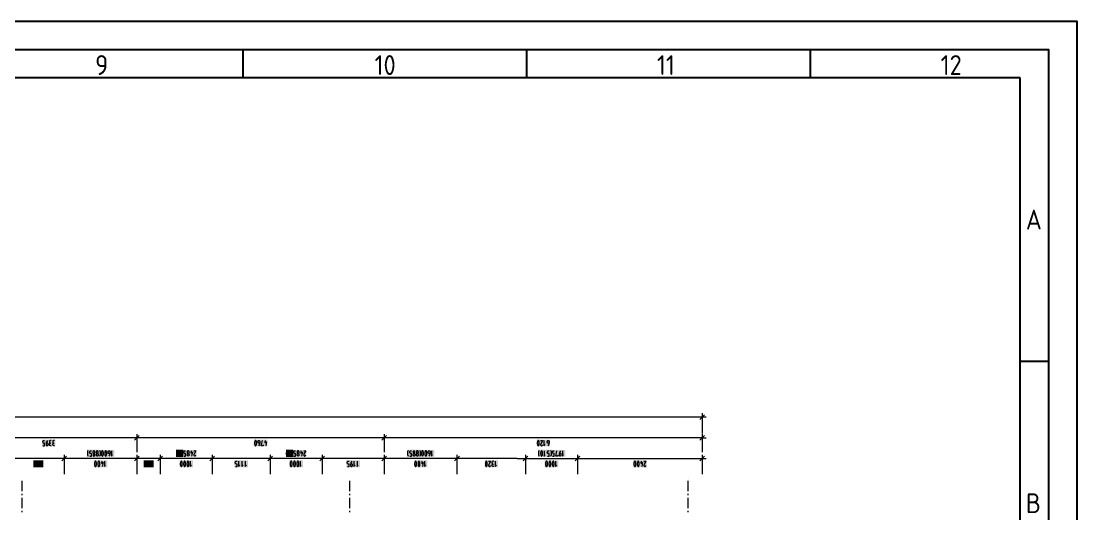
# Model space of a CAD drawing. Header units: millimetres. Extents: x 0 to 594, y 0 to 420.
# Drawn here: x 407.9 to 594, y 333.1 to 420 of the extents above; entities that cross this region are included whole.
import ezdxf

# ---------------------------------------------------------------- set-up
doc = ezdxf.new("R2010")
doc.units = ezdxf.units.MM
doc.header["$LTSCALE"] = 8
for name, color, linetype in [('035', 5, 'Continuous'), ('07', 7, 'Continuous'), ('PDF_Koty delkove', 7, 'Continuous'), ('PDF_Osy hlavni', 7, 'Continuous')]:
    doc.layers.add(name, color=color, linetype=linetype)
doc.styles.add('ISO Proportional', font='isocp.shx')

# ---------------------------------------------------------------- blocks, each defined once
blk = doc.blocks.new('IEC_border_a2')
at = {"layer": '035'}
for p, q in [((447, 415), (447, 410)), ((497, 415), (497, 410)), ((547, 415), (547, 410)), ((584, 410), (10, 410)), ((584, 10), (584, 410)), ((588.98, 360), (584, 360))]:
    blk.add_line(p, q, dxfattribs=at)
blk.add_lwpolyline([(0, 420), (594, 420), (594, 0), (0, 0)], close=True, dxfattribs=at)
at = {"layer": '07'}
blk.add_lwpolyline([(5, 415), (589, 415), (589, 5), (5, 5)], close=True, dxfattribs=at)
at = {"layer": '035', "style": 'ISO Proportional'}
for s, p in [('9', (420.96, 410.5)), ('10', (470.22, 410.5)), ('11', (519.99, 410.5)), ('12', (569.99, 410.5)), ('A', (585, 383.25)), ('B', (585, 333.25))]:
    blk.add_text(s, height=3.5, dxfattribs=at).set_placement(p)

msp = doc.modelspace()

# ---------------------------------------------------------------- linework, layer by layer
at = {"layer": 'PDF_Koty delkove', "lineweight": 18}
for points in [[(527.97, 350.18), (267.72, 350.18), (267.14, 350.18), (262.8, 350.18)], [(528.39, 350.59), (527.56, 349.77)], [(527.97, 350.87), (527.97, 350.18), (527.97, 349.49)], [(528.66, 350.18), (527.97, 350.18), (527.97, 347.27)], [(527.97, 346.51), (471.92, 346.51), (462.11, 346.51), (428.33, 346.51), (397.23, 346.51), (368.84, 346.51), (332.02, 346.51), (303.63, 346.51), (287.51, 346.51), (267.72, 346.51), (262.8, 346.51)], [(428.74, 346.92), (427.91, 346.1)], [(428.33, 347.2), (428.33, 346.51), (428.33, 345.82)], [(428.33, 346.51), (428.33, 346.19), (428.33, 344.01)], [(472.33, 346.92), (471.51, 346.1)], [(471.92, 347.2), (471.92, 346.51), (471.92, 345.82)], [(471.92, 346.51), (471.92, 346.49), (471.92, 346.19), (471.92, 344.01)], [(528.39, 346.92), (527.56, 346.1)], [(527.97, 347.2), (527.97, 346.51), (527.97, 345.82)], [(527.97, 346.51), (527.97, 344.01)], [(527.97, 346.51), (528.66, 346.51)], [(412.56, 346.05), (412.44, 345.9), (412.36, 345.75), (412.31, 345.53), (412.31, 345.32), (412.33, 345.26), (412.35, 345.21), (412.37, 345.18), (412.41, 345.15), (412.46, 345.14), (412.51, 345.14), (412.56, 345.15), (412.59, 345.18), (412.62, 345.21), (412.64, 345.26), (412.66, 345.32), (412.66, 345.44), (412.64, 345.5), (412.62, 345.56), (412.56, 345.61), (412.51, 345.62), (412.34, 345.62)], [(413.22, 346.05), (413.05, 346.05), (412.99, 346.02), (412.94, 345.97), (412.91, 345.9), (412.9, 345.84), (412.9, 345.78), (412.91, 345.7), (412.94, 345.64), (412.99, 345.59), (413.07, 345.56)], [(413.22, 345.14), (413.07, 345.14), (413.02, 345.15), (412.97, 345.18), (412.95, 345.23), (412.93, 345.32), (412.93, 345.38), (412.95, 345.47), (413, 345.53), (413.07, 345.56), (413.17, 345.56)], [(413.81, 346.05), (413.63, 346.05), (413.57, 346.02), (413.52, 345.97), (413.5, 345.9), (413.49, 345.84), (413.49, 345.78)], [(413.49, 345.78), (413.5, 345.7), (413.52, 345.64), (413.57, 345.59), (413.66, 345.56)], [(413.81, 345.14), (413.66, 345.14), (413.61, 345.15), (413.56, 345.18), (413.54, 345.23), (413.51, 345.32), (413.51, 345.38), (413.54, 345.47), (413.59, 345.53), (413.66, 345.56), (413.76, 345.56)], [(419.66, 343.5), (419.65, 343.62), (419.65, 343.93), (419.66, 344.08), (419.67, 344.17), (419.7, 344.23), (419.75, 344.29)], [(421.75, 344.29), (421.8, 344.23), (421.82, 344.17), (421.84, 344.08), (421.85, 343.93)], [(435.45, 343.32), (435.42, 343.35), (435.39, 343.41), (435.36, 343.5), (435.35, 343.62), (435.35, 343.93), (435.36, 344.08), (435.37, 344.17), (435.4, 344.23), (435.45, 344.29)], [(436.28, 344.29), (436.33, 344.23), (436.35, 344.17), (436.36, 344.08), (436.38, 343.93), (436.38, 343.62), (436.36, 343.5), (436.34, 343.41), (436.3, 343.35), (436.28, 343.32)], [(449.98, 345.56), (449.81, 345.56), (449.76, 345.58), (449.72, 345.61), (449.7, 345.64), (449.67, 345.68), (449.66, 345.75), (449.66, 345.87), (449.67, 345.93), (449.7, 345.97), (449.72, 346), (449.76, 346.04), (449.81, 346.05)], [(449.81, 346.05), (449.85, 346.05), (449.9, 346.04), (449.94, 346), (449.96, 345.97), (449.99, 345.93), (450, 345.87), (450, 345.65), (449.95, 345.44), (449.88, 345.29), (449.76, 345.14)], [(450.59, 345.32), (450.59, 345.14), (450.25, 345.14), (450.44, 346.05)], [(450.83, 345.81), (451.18, 345.81), (451.03, 345.14)], [(450.93, 346.05), (450.93, 345.59)], [(454.82, 343.32), (454.79, 343.35), (454.76, 343.41), (454.73, 343.5), (454.72, 343.62), (454.72, 343.93), (454.73, 344.08), (454.74, 344.17), (454.77, 344.23), (454.82, 344.29)], [(455.65, 344.29), (455.7, 344.23), (455.72, 344.17), (455.73, 344.08), (455.75, 343.93), (455.75, 343.62), (455.73, 343.5), (455.71, 343.41), (455.67, 343.35), (455.65, 343.32)], [(476.12, 344.23), (476.17, 344.29)], [(478.17, 344.29), (478.22, 344.23), (478.24, 344.17), (478.26, 344.08), (478.27, 343.93), (478.27, 343.62), (478.26, 343.5), (478.23, 343.41), (478.19, 343.35), (478.17, 343.32)], [(499.19, 343.41), (499.16, 343.5), (499.15, 343.62), (499.15, 343.93), (499.16, 344.08), (499.17, 344.17), (499.2, 344.23), (499.25, 344.29)], [(499.48, 346.05), (499.83, 346.05), (499.51, 345.44), (499.48, 345.38), (499.48, 345.29), (499.51, 345.23)], [(499.51, 345.23), (499.54, 345.18), (499.58, 345.15), (499.63, 345.14), (499.68, 345.14), (499.73, 345.15), (499.76, 345.18), (499.8, 345.23), (499.83, 345.32)], [(500.07, 346.05), (500.07, 345.14), (500.27, 345.38)], [(500.97, 345.56), (500.8, 345.56), (500.75, 345.58), (500.72, 345.61), (500.69, 345.64), (500.67, 345.68), (500.66, 345.75), (500.66, 345.87), (500.67, 345.93), (500.69, 345.97), (500.72, 346), (500.75, 346.04), (500.8, 346.05), (500.85, 346.05), (500.9, 346.04), (500.94, 346), (500.96, 345.97), (500.99, 345.93), (501, 345.87), (501, 345.65), (500.95, 345.44), (500.88, 345.29), (500.75, 345.14)], [(501.25, 344.29), (501.3, 344.23)], [(495.37, 342.86), (491.78, 342.86), (491.41, 342.86), (486.91, 342.86), (486.38, 342.86), (484.74, 342.86), (484.65, 342.86), (484.04, 342.86), (479.32, 342.86), (478.54, 342.86), (476.8, 342.86), (475.94, 342.86), (472.2, 342.86), (471.92, 342.86), (471.18, 342.86), (466.07, 342.86), (464.85, 342.86), (460.98, 342.86), (451.82, 342.86), (441.61, 342.86), (432.45, 342.86), (428.33, 342.86), (415.5, 342.86), (406.39, 342.86)], [(411.02, 342.4), (410.9, 342.25), (410.82, 342.1), (410.78, 341.88), (410.78, 341.67), (410.79, 341.61), (410.81, 341.56), (410.84, 341.53), (410.87, 341.5), (410.92, 341.49), (410.97, 341.49), (411.02, 341.5), (411.06, 341.53), (411.08, 341.56), (411.11, 341.61), (411.12, 341.67), (411.12, 341.79), (411.11, 341.85), (411.08, 341.91), (411.02, 341.96), (410.97, 341.97), (410.8, 341.97)], [(411.61, 342.4), (411.48, 342.25), (411.41, 342.1), (411.36, 341.88), (411.36, 341.67), (411.38, 341.61), (411.4, 341.56), (411.42, 341.53), (411.46, 341.5), (411.51, 341.49), (411.56, 341.49), (411.61, 341.5), (411.64, 341.53), (411.67, 341.56), (411.69, 341.61), (411.71, 341.67), (411.71, 341.79), (411.69, 341.85), (411.67, 341.91), (411.61, 341.96), (411.56, 341.97), (411.39, 341.97)], [(415.92, 343.27), (415.09, 342.45)], [(415.5, 343.55), (415.5, 342.86), (415.5, 342.17)], [(415.5, 342.86), (415.5, 342.54), (415.5, 340.11)], [(419.75, 343.32), (419.72, 343.35), (419.69, 343.41), (419.66, 343.5)], [(420.02, 343.32), (420.31, 343.32), (420.31, 343.74), (420.19, 343.74), (420.1, 343.77), (420.05, 343.82), (420.01, 343.9), (419.99, 343.96), (419.99, 344.02), (420.01, 344.08), (420.03, 344.14), (420.07, 344.19), (420.11, 344.22), (420.19, 344.23), (420.31, 344.23)], [(420.7, 343.74), (420.68, 343.73), (420.64, 343.68), (420.62, 343.62), (420.6, 343.56), (420.6, 343.5), (420.62, 343.44), (420.64, 343.38), (420.69, 343.33), (420.73, 343.32), (420.77, 343.32), (420.81, 343.33), (420.86, 343.38), (420.88, 343.44), (420.9, 343.5), (420.9, 343.56), (420.88, 343.62), (420.86, 343.68), (420.82, 343.73), (420.8, 343.74), (420.82, 343.76), (420.87, 343.81), (420.91, 343.88), (420.92, 343.96), (420.92, 344.02), (420.91, 344.09), (420.87, 344.17), (420.82, 344.22), (420.77, 344.23), (420.73, 344.23), (420.68, 344.22), (420.63, 344.17), (420.59, 344.09), (420.58, 344.02)], [(420.58, 344.02), (420.58, 343.96), (420.59, 343.88), (420.63, 343.81), (420.68, 343.76), (420.7, 343.74), (420.8, 343.74)], [(421.38, 343.74), (421.41, 343.73), (421.45, 343.68), (421.47, 343.62), (421.48, 343.56), (421.48, 343.5), (421.47, 343.44), (421.45, 343.38), (421.4, 343.33), (421.36, 343.32), (421.31, 343.32), (421.28, 343.33), (421.23, 343.38), (421.2, 343.44), (421.19, 343.5), (421.19, 343.56), (421.2, 343.62), (421.23, 343.68), (421.26, 343.73), (421.29, 343.74)], [(421.85, 343.93), (421.85, 343.62), (421.84, 343.5), (421.81, 343.41), (421.78, 343.35), (421.75, 343.32)], [(422.13, 342.4), (422.13, 341.94)], [(422.62, 342.4), (422.62, 341.49), (422.82, 341.73)], [(422.68, 343.59), (422.7, 343.48), (422.74, 343.39), (422.79, 343.33), (422.81, 343.32), (422.86, 343.32), (422.88, 343.33), (422.93, 343.39), (422.97, 343.48), (422.99, 343.59), (423.01, 343.68), (423.01, 343.87), (422.99, 343.96), (422.97, 344.06), (422.93, 344.16), (422.88, 344.22), (422.86, 344.23), (422.81, 344.23), (422.79, 344.22), (422.74, 344.16), (422.7, 344.06), (422.68, 343.96), (422.66, 343.87)], [(422.66, 343.87), (422.66, 343.68), (422.68, 343.59)], [(423.57, 343.74), (423.4, 343.74), (423.35, 343.76), (423.31, 343.79), (423.29, 343.82), (423.26, 343.87), (423.25, 343.93), (423.25, 344.05), (423.26, 344.11), (423.29, 344.16), (423.31, 344.19), (423.35, 344.22), (423.4, 344.23), (423.45, 344.23), (423.49, 344.22), (423.53, 344.19), (423.56, 344.16), (423.58, 344.11), (423.59, 344.05), (423.59, 343.84), (423.54, 343.62), (423.47, 343.47), (423.35, 343.32)], [(423.84, 344.23), (423.84, 343.32), (424.03, 343.56)], [(428.74, 343.27), (427.91, 342.45)], [(428.33, 343.55), (428.33, 342.86), (428.33, 342.17)], [(428.33, 342.86), (428.33, 342.54), (428.33, 340.11)], [(429.66, 341.65), (429.7, 341.56), (429.75, 341.5), (429.77, 341.49), (429.82, 341.49), (429.85, 341.5), (429.9, 341.56), (429.93, 341.65), (429.96, 341.76), (429.97, 341.85), (429.97, 342.03), (429.96, 342.13), (429.93, 342.23), (429.9, 342.32), (429.85, 342.39), (429.82, 342.4), (429.77, 342.4), (429.75, 342.39), (429.7, 342.32), (429.66, 342.23), (429.64, 342.13), (429.63, 342.03)], [(430.24, 341.49), (430.53, 341.49), (430.53, 341.91), (430.41, 341.91), (430.33, 341.94), (430.28, 341.99), (430.23, 342.06), (430.22, 342.13), (430.22, 342.19), (430.23, 342.25), (430.25, 342.31), (430.29, 342.35), (430.34, 342.39), (430.41, 342.4), (430.53, 342.4)], [(430.9, 342.4), (430.9, 341.94)], [(432.86, 343.27), (432.04, 342.45)], [(432.45, 343.55), (432.45, 342.86), (432.45, 342.17)], [(432.45, 342.86), (432.45, 342.54), (432.45, 340.11)], [(435.73, 343.48), (435.76, 343.39), (435.81, 343.33), (435.84, 343.32), (435.89, 343.32), (435.91, 343.33), (435.96, 343.39), (436, 343.48), (436.02, 343.59), (436.03, 343.68), (436.03, 343.87), (436.02, 343.96), (436, 344.06), (435.96, 344.16), (435.91, 344.22), (435.89, 344.23), (435.84, 344.23), (435.81, 344.22), (435.76, 344.16), (435.73, 344.06), (435.7, 343.96), (435.69, 343.87)], [(435.69, 343.87), (435.69, 343.68), (435.7, 343.59), (435.73, 343.48)], [(436.1, 341.5), (436.12, 341.49), (436.17, 341.49), (436.19, 341.5), (436.24, 341.56), (436.28, 341.65), (436.3, 341.76), (436.32, 341.85), (436.32, 342.03), (436.3, 342.13), (436.28, 342.23), (436.24, 342.32), (436.19, 342.39), (436.17, 342.4), (436.12, 342.4), (436.1, 342.39), (436.05, 342.32), (436.01, 342.23), (435.99, 342.13), (435.97, 342.03)], [(436.63, 343.32), (436.92, 343.32), (436.92, 343.74), (436.8, 343.74), (436.71, 343.77), (436.66, 343.82), (436.62, 343.9), (436.6, 343.96), (436.6, 344.02), (436.62, 344.08), (436.64, 344.14), (436.68, 344.19), (436.73, 344.22), (436.8, 344.23), (436.92, 344.23)], [(437.19, 341.65), (437.22, 341.56), (437.27, 341.5), (437.3, 341.49), (437.34, 341.49), (437.37, 341.5), (437.42, 341.56), (437.45, 341.65), (437.48, 341.76), (437.49, 341.85), (437.49, 342.03), (437.48, 342.13), (437.45, 342.23), (437.42, 342.32), (437.37, 342.39), (437.34, 342.4), (437.3, 342.4), (437.27, 342.39), (437.22, 342.32), (437.19, 342.23), (437.16, 342.13), (437.15, 342.03)], [(437.19, 344.02), (437.19, 343.96), (437.2, 343.88), (437.24, 343.81), (437.29, 343.76), (437.31, 343.74), (437.41, 343.74), (437.43, 343.76), (437.48, 343.81), (437.52, 343.88), (437.53, 343.96), (437.53, 344.02), (437.52, 344.09), (437.48, 344.17), (437.43, 344.22), (437.38, 344.23)], [(437.38, 344.23), (437.34, 344.23), (437.29, 344.22), (437.24, 344.17), (437.2, 344.09), (437.19, 344.02)], [(437.41, 343.74), (437.43, 343.73), (437.47, 343.68), (437.49, 343.62), (437.51, 343.56), (437.51, 343.5), (437.49, 343.44), (437.47, 343.38), (437.42, 343.33), (437.38, 343.32), (437.34, 343.32), (437.3, 343.33), (437.25, 343.38), (437.23, 343.44), (437.21, 343.5), (437.21, 343.56), (437.23, 343.62), (437.25, 343.68), (437.29, 343.73), (437.31, 343.74)], [(437.74, 342.4), (437.74, 341.49), (437.93, 341.73)], [(437.78, 343.99), (438.12, 343.99), (437.97, 343.32)], [(437.87, 344.23), (437.87, 343.77)], [(438.36, 344.23), (438.7, 344.23), (438.39, 343.62), (438.36, 343.56), (438.36, 343.47), (438.39, 343.41), (438.42, 343.36), (438.46, 343.33), (438.51, 343.32), (438.56, 343.32), (438.61, 343.33), (438.64, 343.36), (438.68, 343.41), (438.7, 343.5)], [(442.02, 343.27), (441.19, 342.45)], [(441.61, 343.55), (441.61, 342.86), (441.61, 342.17)], [(441.61, 342.86), (441.61, 342.54), (441.61, 340.11)], [(445.68, 341.49), (445.98, 341.49), (445.98, 341.91), (445.86, 341.91), (445.77, 341.94), (445.72, 341.99), (445.67, 342.06), (445.66, 342.13), (445.66, 342.19), (445.67, 342.25), (445.7, 342.31), (445.73, 342.35), (445.78, 342.39), (445.86, 342.4), (445.98, 342.4)], [(446.25, 342.4), (446.25, 341.49), (446.44, 341.73)], [(446.83, 342.4), (446.83, 341.49), (447.03, 341.73)], [(447.42, 342.4), (447.42, 341.49), (447.62, 341.73)], [(452.23, 343.27), (451.41, 342.45)], [(451.82, 343.55), (451.82, 342.86), (451.82, 342.17)], [(451.82, 342.86), (451.82, 342.54), (451.82, 340.11)], [(455.28, 343.33), (455.33, 343.39), (455.37, 343.48), (455.39, 343.59), (455.4, 343.68), (455.4, 343.87), (455.39, 343.96), (455.37, 344.06), (455.33, 344.16), (455.28, 344.22), (455.26, 344.23), (455.21, 344.23), (455.18, 344.22), (455.14, 344.16), (455.1, 344.06), (455.07, 343.96), (455.06, 343.87)], [(455.06, 343.87), (455.06, 343.68), (455.07, 343.59), (455.1, 343.48), (455.14, 343.39), (455.18, 343.33), (455.21, 343.32), (455.26, 343.32), (455.28, 343.33)], [(455.65, 341.65), (455.68, 341.76), (455.69, 341.85), (455.69, 342.03), (455.68, 342.13), (455.65, 342.23), (455.61, 342.32), (455.57, 342.39), (455.54, 342.4), (455.49, 342.4), (455.47, 342.39), (455.42, 342.32), (455.38, 342.23), (455.36, 342.13), (455.35, 342.03)], [(456, 343.32), (456.29, 343.32), (456.29, 343.74), (456.17, 343.74), (456.08, 343.77), (456.04, 343.82), (455.99, 343.9), (455.97, 343.96), (455.97, 344.02), (455.99, 344.08), (456.01, 344.14), (456.05, 344.19), (456.1, 344.22), (456.17, 344.23), (456.29, 344.23)], [(456.74, 341.5), (456.79, 341.56), (456.83, 341.65), (456.85, 341.76), (456.86, 341.85), (456.86, 342.03), (456.85, 342.13), (456.83, 342.23), (456.79, 342.32), (456.74, 342.39), (456.71, 342.4), (456.67, 342.4), (456.64, 342.39), (456.59, 342.32), (456.56, 342.23), (456.53, 342.13), (456.52, 342.03)], [(456.78, 343.74), (456.8, 343.73), (456.84, 343.68), (456.87, 343.62), (456.88, 343.56), (456.88, 343.5), (456.87, 343.44), (456.84, 343.38), (456.79, 343.33), (456.76, 343.32), (456.71, 343.32), (456.67, 343.33), (456.62, 343.38), (456.6, 343.44), (456.58, 343.5), (456.58, 343.56), (456.6, 343.62), (456.62, 343.68), (456.66, 343.73), (456.68, 343.74)], [(457.11, 342.4), (457.11, 341.49), (457.3, 341.73)], [(457.15, 343.99), (457.49, 343.99), (457.34, 343.32)], [(457.24, 344.23), (457.24, 343.77)], [(457.73, 344.23), (458.08, 344.23), (457.76, 343.62), (457.73, 343.56), (457.73, 343.47), (457.76, 343.41), (457.79, 343.36), (457.83, 343.33), (457.88, 343.32), (457.93, 343.32), (457.98, 343.33), (458.01, 343.36), (458.05, 343.41), (458.08, 343.5)], [(461.39, 343.27), (460.56, 342.45)], [(460.98, 343.55), (460.98, 342.86), (460.98, 342.17)], [(460.98, 342.86), (460.98, 342.54), (460.98, 340.11)], [(465.42, 341.49), (465.72, 341.49), (465.72, 341.91), (465.59, 341.91), (465.51, 341.94), (465.46, 341.99), (465.41, 342.06), (465.4, 342.13), (465.4, 342.19), (465.41, 342.25), (465.43, 342.31), (465.47, 342.35), (465.52, 342.39), (465.59, 342.4), (465.72, 342.4)], [(466.23, 342.4), (466.11, 342.25), (466.03, 342.1), (465.98, 341.88), (465.98, 341.67), (466, 341.61), (466.02, 341.56), (466.05, 341.53), (466.08, 341.5), (466.13, 341.49), (466.18, 341.49), (466.23, 341.5), (466.27, 341.53), (466.29, 341.56), (466.31, 341.61), (466.33, 341.67), (466.33, 341.79), (466.31, 341.85), (466.29, 341.91), (466.23, 341.96), (466.18, 341.97), (466.01, 341.97)], [(466.57, 342.4), (466.57, 341.49), (466.77, 341.73)], [(467.16, 342.4), (467.16, 341.49), (467.35, 341.73)], [(472.33, 343.27), (471.51, 342.45)], [(471.92, 343.55), (471.92, 342.86), (471.92, 342.17)], [(471.92, 342.86), (471.92, 342.54), (471.92, 340.11)], [(476.17, 343.32), (476.14, 343.35), (476.11, 343.41), (476.08, 343.5), (476.07, 343.62), (476.07, 343.93), (476.08, 344.08), (476.09, 344.17), (476.12, 344.23)], [(476.44, 343.32), (476.73, 343.32), (476.73, 343.74), (476.61, 343.74), (476.52, 343.77), (476.47, 343.82), (476.42, 343.9), (476.41, 343.96), (476.41, 344.02), (476.42, 344.08), (476.45, 344.14), (476.48, 344.19), (476.53, 344.22), (476.61, 344.23), (476.73, 344.23)], [(477.22, 343.74), (477.24, 343.73), (477.28, 343.68), (477.3, 343.62), (477.31, 343.56), (477.31, 343.5), (477.3, 343.44), (477.28, 343.38), (477.23, 343.33), (477.19, 343.32), (477.14, 343.32), (477.11, 343.33), (477.06, 343.38), (477.03, 343.44), (477.02, 343.5), (477.02, 343.56), (477.03, 343.62), (477.06, 343.68), (477.09, 343.73), (477.12, 343.74)], [(477.4, 341.5), (477.43, 341.49), (477.48, 341.49), (477.5, 341.5), (477.55, 341.56), (477.59, 341.65), (477.61, 341.76), (477.62, 341.85), (477.62, 342.03), (477.61, 342.13), (477.59, 342.23), (477.55, 342.32), (477.5, 342.39), (477.48, 342.4), (477.43, 342.4), (477.4, 342.39), (477.35, 342.32), (477.32, 342.23), (477.29, 342.13), (477.28, 342.03)], [(477.8, 343.74), (477.83, 343.73), (477.86, 343.68), (477.89, 343.62), (477.9, 343.56), (477.9, 343.5), (477.89, 343.44), (477.86, 343.38), (477.82, 343.33), (477.78, 343.32), (477.73, 343.32), (477.69, 343.33), (477.64, 343.38), (477.62, 343.44), (477.61, 343.5), (477.61, 343.56), (477.62, 343.62), (477.64, 343.68), (477.68, 343.73), (477.71, 343.74)], [(478.55, 342.4), (478.55, 341.94)], [(479.04, 342.4), (479.04, 341.49), (479.24, 341.73)], [(479.28, 343.32), (479.3, 343.33), (479.35, 343.39), (479.39, 343.48), (479.41, 343.59), (479.42, 343.68), (479.42, 343.87), (479.41, 343.96), (479.39, 344.06), (479.35, 344.16), (479.3, 344.22), (479.28, 344.23), (479.23, 344.23), (479.2, 344.22), (479.16, 344.16), (479.12, 344.06), (479.09, 343.96), (479.08, 343.87)], [(479.08, 343.87), (479.08, 343.68), (479.09, 343.59), (479.12, 343.48), (479.16, 343.39), (479.2, 343.33), (479.23, 343.32), (479.28, 343.32)], [(479.99, 343.74), (479.82, 343.74), (479.77, 343.76), (479.73, 343.79), (479.71, 343.82), (479.68, 343.87), (479.67, 343.93), (479.67, 344.05), (479.68, 344.11), (479.71, 344.16), (479.73, 344.19), (479.77, 344.22), (479.82, 344.23), (479.86, 344.23), (479.91, 344.22), (479.95, 344.19), (479.97, 344.16), (480, 344.11), (480.01, 344.05), (480.01, 343.84), (479.96, 343.62), (479.89, 343.47), (479.77, 343.32)], [(480.25, 344.23), (480.25, 343.32), (480.45, 343.56)], [(485.16, 343.27), (484.33, 342.45)], [(484.74, 343.55), (484.74, 342.86), (484.74, 342.17)], [(484.74, 342.86), (484.74, 342.84), (484.74, 342.83), (484.74, 342.8), (484.74, 342.8), (484.74, 342.54), (484.74, 340.11)], [(489.96, 341.5), (490.01, 341.56), (490.04, 341.65), (490.07, 341.76), (490.08, 341.85), (490.08, 342.03), (490.07, 342.13), (490.04, 342.23), (490.01, 342.32), (489.96, 342.39), (489.93, 342.4), (489.88, 342.4), (489.86, 342.39), (489.81, 342.32), (489.77, 342.23), (489.75, 342.13), (489.74, 342.03)], [(490.32, 342.4), (490.67, 342.4), (490.35, 341.79), (490.32, 341.73), (490.32, 341.64), (490.35, 341.58), (490.38, 341.53), (490.42, 341.5), (490.47, 341.49), (490.52, 341.49), (490.57, 341.5), (490.61, 341.53), (490.64, 341.58), (490.67, 341.67)], [(491.23, 342.4), (491.06, 342.4), (491, 342.37), (490.95, 342.32), (490.92, 342.25), (490.91, 342.19), (490.91, 342.13), (490.92, 342.05), (490.95, 341.99), (491, 341.94), (491.08, 341.91)], [(491.5, 342.4), (491.5, 341.49), (491.69, 341.73)], [(495.37, 342.86), (496.83, 342.86), (497.38, 342.86), (497.55, 342.86), (500.64, 342.86), (500.71, 342.86), (504.93, 342.86), (505, 342.86), (505.99, 342.86), (509.83, 342.86), (510.07, 342.86), (514.86, 342.86), (515.26, 342.86), (527.97, 342.86), (527.97, 340.11)], [(497.25, 343.27), (496.42, 342.45)], [(496.83, 343.55), (496.83, 342.86), (496.83, 342.17)], [(496.83, 342.86), (496.83, 342.82), (496.83, 342.81), (496.83, 342.8), (496.83, 342.79), (496.83, 342.76), (496.83, 342.76), (496.83, 342.75), (496.83, 342.75), (496.83, 342.73), (496.83, 342.72), (496.83, 342.71), (496.83, 342.7), (496.83, 342.54), (496.83, 340.11)], [(499.25, 343.32), (499.22, 343.35), (499.19, 343.41)], [(500.08, 344.23), (500.08, 343.32), (500.27, 343.56)], [(500.67, 342.23), (500.63, 342.32), (500.58, 342.39), (500.56, 342.4), (500.51, 342.4), (500.48, 342.39), (500.43, 342.32), (500.4, 342.23), (500.37, 342.13), (500.36, 342.03)], [(500.69, 343.32), (500.98, 343.32), (500.98, 343.74), (500.86, 343.74), (500.77, 343.77), (500.72, 343.82), (500.68, 343.9), (500.66, 343.96), (500.66, 344.02), (500.68, 344.08), (500.7, 344.14), (500.74, 344.19), (500.78, 344.22), (500.86, 344.23), (500.98, 344.23)], [(501.3, 344.23), (501.32, 344.17), (501.33, 344.08), (501.35, 343.93), (501.35, 343.62), (501.33, 343.5), (501.31, 343.41), (501.27, 343.35), (501.25, 343.32)], [(501.88, 342.03), (501.87, 342.13), (501.84, 342.23), (501.8, 342.32), (501.76, 342.39), (501.73, 342.4), (501.68, 342.4), (501.66, 342.39), (501.61, 342.32), (501.57, 342.23), (501.55, 342.13), (501.54, 342.03)], [(501.6, 343.32), (501.89, 343.32), (501.89, 343.74), (501.77, 343.74), (501.69, 343.77), (501.64, 343.82), (501.59, 343.9), (501.58, 343.96), (501.58, 344.02), (501.59, 344.08), (501.61, 344.14), (501.65, 344.19), (501.7, 344.22), (501.77, 344.23), (501.89, 344.23)], [(502.12, 342.4), (502.12, 341.49), (502.32, 341.73)], [(502.5, 343.5), (502.5, 343.32), (502.16, 343.32), (502.36, 344.23)], [(502.99, 344.23), (502.87, 344.08), (502.8, 343.93), (502.75, 343.71), (502.75, 343.5), (502.76, 343.44), (502.79, 343.39), (502.81, 343.36), (502.85, 343.33), (502.9, 343.32), (502.94, 343.32), (502.99, 343.33), (503.03, 343.36), (503.05, 343.39), (503.08, 343.44), (503.09, 343.5), (503.09, 343.62), (503.08, 343.68), (503.05, 343.74), (502.99, 343.79), (502.94, 343.81), (502.77, 343.81)], [(503.33, 344.23), (503.33, 343.32), (503.53, 343.56)], [(506.4, 343.27), (505.58, 342.45)], [(505.99, 343.55), (505.99, 342.86), (505.99, 342.17)], [(505.99, 342.86), (505.99, 342.82), (505.99, 342.82), (505.99, 342.78), (505.99, 342.78), (505.99, 342.75), (505.99, 342.73), (505.99, 342.72), (505.99, 342.7), (505.99, 342.69), (505.99, 342.69), (505.99, 342.68), (505.99, 342.67), (505.99, 342.66), (505.99, 342.66), (505.99, 342.66), (505.99, 342.65), (505.99, 342.64), (505.99, 342.63), (505.99, 342.63), (505.99, 342.54)], [(505.99, 342.54), (505.99, 340.11)], [(516.86, 342.03), (516.85, 342.13), (516.82, 342.23), (516.79, 342.32), (516.74, 342.39), (516.71, 342.4), (516.66, 342.4), (516.64, 342.39), (516.59, 342.32), (516.55, 342.23), (516.53, 342.13), (516.52, 342.03)], [(517.2, 342.4), (517.2, 341.94)], [(517.69, 342.4), (518.03, 342.4), (517.72, 341.79), (517.69, 341.73), (517.69, 341.64), (517.72, 341.58), (517.75, 341.53), (517.79, 341.5), (517.84, 341.49), (517.89, 341.49), (517.94, 341.5), (517.97, 341.53), (518.01, 341.58), (518.03, 341.67)], [(528.39, 343.27), (527.56, 342.45)], [(527.97, 343.55), (527.97, 342.86), (527.97, 342.17)], [(527.97, 342.86), (528.66, 342.86)], [(422.04, 342.16), (422.38, 342.16), (422.23, 341.49)], [(429.63, 342.03), (429.63, 341.85), (429.64, 341.76), (429.66, 341.65)], [(430.8, 342.16), (431.15, 342.16), (431, 341.49)], [(435.97, 342.03), (435.97, 341.85), (435.99, 341.76), (436.01, 341.65), (436.05, 341.56), (436.1, 341.5)], [(437.15, 342.03), (437.15, 341.85), (437.16, 341.76), (437.19, 341.65)], [(455.35, 342.03), (455.35, 341.85), (455.36, 341.76), (455.38, 341.65), (455.42, 341.56), (455.47, 341.5), (455.49, 341.49), (455.54, 341.49), (455.57, 341.5), (455.61, 341.56), (455.65, 341.65)], [(456.52, 342.03), (456.52, 341.85), (456.53, 341.76), (456.56, 341.65), (456.59, 341.56), (456.64, 341.5), (456.67, 341.49), (456.71, 341.49), (456.74, 341.5)], [(477.28, 342.03), (477.28, 341.85), (477.29, 341.76), (477.32, 341.65), (477.35, 341.56), (477.4, 341.5)], [(478.46, 342.16), (478.8, 342.16), (478.65, 341.49)], [(489.74, 342.03), (489.74, 341.85), (489.75, 341.76), (489.77, 341.65), (489.81, 341.56), (489.86, 341.5), (489.88, 341.49), (489.93, 341.49), (489.96, 341.5)], [(491.23, 341.49), (491.08, 341.49), (491.03, 341.5), (490.98, 341.53), (490.96, 341.58), (490.94, 341.67), (490.94, 341.73), (490.96, 341.82), (491.01, 341.88), (491.08, 341.91), (491.18, 341.91)], [(500.36, 342.03), (500.36, 341.85), (500.37, 341.76), (500.4, 341.65), (500.43, 341.56), (500.48, 341.5), (500.51, 341.49), (500.56, 341.49), (500.58, 341.5), (500.63, 341.56), (500.67, 341.65), (500.69, 341.76), (500.7, 341.85), (500.7, 342.03), (500.69, 342.13), (500.67, 342.23)], [(501.54, 342.03), (501.54, 341.85), (501.55, 341.76), (501.57, 341.65), (501.61, 341.56), (501.66, 341.5), (501.68, 341.49), (501.73, 341.49), (501.76, 341.5), (501.8, 341.56), (501.84, 341.65), (501.87, 341.76), (501.88, 341.85), (501.88, 342.03)], [(516.52, 342.03), (516.52, 341.85), (516.53, 341.76), (516.55, 341.65), (516.59, 341.56), (516.64, 341.5), (516.66, 341.49), (516.71, 341.49), (516.74, 341.5), (516.79, 341.56), (516.82, 341.65), (516.85, 341.76), (516.86, 341.85), (516.86, 342.03)], [(517.11, 342.16), (517.45, 342.16), (517.3, 341.49)]]:
    msp.add_lwpolyline(points, dxfattribs=at)
for points in [[(411.75, 345.14), (412.04, 345.14), (412.04, 345.56), (411.92, 345.56), (411.84, 345.59), (411.79, 345.64, -0.753181), (412.04, 346.05)], [(410.21, 341.49), (410.51, 341.49), (410.51, 341.91, -1.306859), (410.51, 342.4)]]:
    msp.add_lwpolyline(points, format="xyb", dxfattribs=at)
for points in [[(449.07, 345.68), (449.07, 345.5), (449.08, 345.41), (449.11, 345.3), (449.15, 345.21), (449.19, 345.15), (449.22, 345.14), (449.27, 345.14), (449.29, 345.15), (449.34, 345.21), (449.38, 345.3), (449.4, 345.41), (449.41, 345.5), (449.41, 345.68), (449.4, 345.78), (449.38, 345.88), (449.34, 345.97), (449.29, 346.04), (449.27, 346.05), (449.22, 346.05), (449.19, 346.04), (449.15, 345.97), (449.11, 345.88), (449.08, 345.78)], [(498.9, 345.68), (498.9, 345.5), (498.91, 345.41), (498.93, 345.3), (498.97, 345.21), (499.02, 345.15), (499.04, 345.14), (499.09, 345.14), (499.12, 345.15), (499.16, 345.21), (499.2, 345.3), (499.23, 345.41), (499.24, 345.5), (499.24, 345.68), (499.23, 345.78), (499.2, 345.88), (499.16, 345.97), (499.12, 346.04), (499.09, 346.05), (499.04, 346.05), (499.02, 346.04), (498.97, 345.97), (498.93, 345.88), (498.91, 345.78)], [(420.86, 342.03), (420.86, 341.85), (420.88, 341.76), (420.9, 341.65), (420.94, 341.56), (420.98, 341.5), (421.01, 341.49), (421.06, 341.49), (421.08, 341.5), (421.13, 341.56), (421.17, 341.65), (421.19, 341.76), (421.21, 341.85), (421.21, 342.03), (421.19, 342.13), (421.17, 342.23), (421.13, 342.32), (421.08, 342.39), (421.06, 342.4), (421.01, 342.4), (420.98, 342.39), (420.94, 342.32), (420.9, 342.23), (420.88, 342.13)], [(421.17, 344.02), (421.17, 343.96), (421.18, 343.88), (421.21, 343.81), (421.26, 343.76), (421.29, 343.74), (421.38, 343.74), (421.41, 343.76), (421.46, 343.81), (421.49, 343.88), (421.51, 343.96), (421.51, 344.02), (421.49, 344.09), (421.46, 344.17), (421.41, 344.22), (421.36, 344.23), (421.31, 344.23), (421.26, 344.22), (421.21, 344.17), (421.18, 344.09)], [(421.45, 342.03), (421.45, 341.85), (421.46, 341.76), (421.49, 341.65), (421.52, 341.56), (421.57, 341.5), (421.6, 341.49), (421.65, 341.49), (421.67, 341.5), (421.72, 341.56), (421.76, 341.65), (421.78, 341.76), (421.79, 341.85), (421.79, 342.03), (421.78, 342.13), (421.76, 342.23), (421.72, 342.32), (421.67, 342.39), (421.65, 342.4), (421.6, 342.4), (421.57, 342.39), (421.52, 342.32), (421.49, 342.23), (421.46, 342.13)], [(422.08, 343.87), (422.08, 343.68), (422.09, 343.59), (422.11, 343.48), (422.15, 343.39), (422.2, 343.33), (422.22, 343.32), (422.27, 343.32), (422.3, 343.33), (422.35, 343.39), (422.38, 343.48), (422.41, 343.59), (422.42, 343.68), (422.42, 343.87), (422.41, 343.96), (422.38, 344.06), (422.35, 344.16), (422.3, 344.22), (422.27, 344.23), (422.22, 344.23), (422.2, 344.22), (422.15, 344.16), (422.11, 344.06), (422.09, 343.96)], [(436.56, 342.03), (436.56, 341.85), (436.57, 341.76), (436.6, 341.65), (436.64, 341.56), (436.68, 341.5), (436.71, 341.49), (436.76, 341.49), (436.78, 341.5), (436.83, 341.56), (436.87, 341.65), (436.89, 341.76), (436.9, 341.85), (436.9, 342.03), (436.89, 342.13), (436.87, 342.23), (436.83, 342.32), (436.78, 342.39), (436.76, 342.4), (436.71, 342.4), (436.68, 342.39), (436.64, 342.32), (436.6, 342.23), (436.57, 342.13)], [(455.93, 342.03), (455.93, 341.85), (455.95, 341.76), (455.97, 341.65), (456.01, 341.56), (456.05, 341.5), (456.08, 341.49), (456.13, 341.49), (456.15, 341.5), (456.2, 341.56), (456.24, 341.65), (456.26, 341.76), (456.28, 341.85), (456.28, 342.03), (456.26, 342.13), (456.24, 342.23), (456.2, 342.32), (456.15, 342.39), (456.13, 342.4), (456.08, 342.4), (456.05, 342.39), (456.01, 342.32), (455.97, 342.23), (455.95, 342.13)], [(456.56, 344.02), (456.56, 343.96), (456.57, 343.88), (456.61, 343.81), (456.66, 343.76), (456.68, 343.74), (456.78, 343.74), (456.8, 343.76), (456.85, 343.81), (456.89, 343.88), (456.9, 343.96), (456.9, 344.02), (456.89, 344.09), (456.85, 344.17), (456.8, 344.22), (456.76, 344.23), (456.71, 344.23), (456.66, 344.22), (456.61, 344.17), (456.57, 344.09)], [(477.58, 344.02), (477.58, 343.96), (477.6, 343.88), (477.63, 343.81), (477.68, 343.76), (477.71, 343.74), (477.8, 343.74), (477.83, 343.76), (477.88, 343.81), (477.91, 343.88), (477.93, 343.96), (477.93, 344.02), (477.91, 344.09), (477.88, 344.17), (477.83, 344.22), (477.78, 344.23), (477.73, 344.23), (477.68, 344.22), (477.63, 344.17), (477.6, 344.09)], [(477.87, 342.03), (477.87, 341.85), (477.88, 341.76), (477.9, 341.65), (477.94, 341.56), (477.99, 341.5), (478.01, 341.49), (478.06, 341.49), (478.09, 341.5), (478.14, 341.56), (478.17, 341.65), (478.2, 341.76), (478.21, 341.85), (478.21, 342.03), (478.2, 342.13), (478.17, 342.23), (478.14, 342.32), (478.09, 342.39), (478.06, 342.4), (478.01, 342.4), (477.99, 342.39), (477.94, 342.32), (477.9, 342.23), (477.88, 342.13)], [(478.5, 343.87), (478.5, 343.68), (478.51, 343.59), (478.53, 343.48), (478.57, 343.39), (478.62, 343.33), (478.64, 343.32), (478.69, 343.32), (478.72, 343.33), (478.76, 343.39), (478.8, 343.48), (478.83, 343.59), (478.84, 343.68), (478.84, 343.87), (478.83, 343.96), (478.8, 344.06), (478.76, 344.16), (478.72, 344.22), (478.69, 344.23), (478.64, 344.23), (478.62, 344.22), (478.57, 344.16), (478.53, 344.06), (478.51, 343.96)], [(499.49, 343.87), (499.49, 343.68), (499.5, 343.59), (499.53, 343.48), (499.56, 343.39), (499.61, 343.33), (499.64, 343.32), (499.69, 343.32), (499.71, 343.33), (499.76, 343.39), (499.8, 343.48), (499.82, 343.59), (499.83, 343.68), (499.83, 343.87), (499.82, 343.96), (499.8, 344.06), (499.76, 344.16), (499.71, 344.22), (499.69, 344.23), (499.64, 344.23), (499.61, 344.22), (499.56, 344.16), (499.53, 344.06), (499.5, 343.96)], [(500.95, 342.03), (500.95, 341.85), (500.96, 341.76), (500.98, 341.65), (501.02, 341.56), (501.07, 341.5), (501.09, 341.49), (501.14, 341.49), (501.17, 341.5), (501.22, 341.56), (501.25, 341.65), (501.28, 341.76), (501.29, 341.85), (501.29, 342.03), (501.28, 342.13), (501.25, 342.23), (501.22, 342.32), (501.17, 342.39), (501.14, 342.4), (501.09, 342.4), (501.07, 342.39), (501.02, 342.32), (500.98, 342.23), (500.96, 342.13)], [(515.93, 342.03), (515.93, 341.85), (515.94, 341.76), (515.97, 341.65), (516, 341.56), (516.05, 341.5), (516.08, 341.49), (516.13, 341.49), (516.15, 341.5), (516.2, 341.56), (516.24, 341.65), (516.26, 341.76), (516.27, 341.85), (516.27, 342.03), (516.26, 342.13), (516.24, 342.23), (516.2, 342.32), (516.15, 342.39), (516.13, 342.4), (516.08, 342.4), (516.05, 342.39), (516, 342.32), (515.97, 342.23), (515.94, 342.13)]]:
    msp.add_lwpolyline(points, close=True, dxfattribs=at)
msp.add_lwpolyline([(477, 344.02), (477, 343.96), (477.01, 343.88), (477.05, 343.81), (477.09, 343.76), (477.12, 343.74), (477.22, 343.74), (477.24, 343.76), (477.29, 343.81), (477.33, 343.88), (477.34, 343.96), (477.34, 344.02, 1.262084)], format="xyb", close=True, dxfattribs=at)
at = {"layer": 'PDF_Koty delkove', "color": 7, "lineweight": 18, "true_color": 0xffffff, "transparency": 33554559}
for points in [[(413.97, 346.19), (411.59, 346.19), (413.97, 345), (411.59, 345)], [(451.31, 346.19), (448.93, 346.19), (451.31, 345), (448.93, 345)], [(501.14, 346.19), (498.76, 346.19), (501.14, 345), (498.76, 345)], [(421.99, 344.43), (419.51, 344.43), (421.99, 343.12), (419.51, 343.12)], [(424.32, 344.37), (421.94, 344.37), (424.32, 343.18), (421.94, 343.18)], [(436.51, 344.43), (435.21, 344.43), (436.51, 343.12), (435.21, 343.12)], [(438.84, 344.37), (436.47, 344.37), (438.84, 343.18), (436.47, 343.18)], [(455.88, 344.43), (454.58, 344.43), (455.88, 343.12), (454.58, 343.12)], [(458.21, 344.37), (455.84, 344.37), (458.21, 343.18), (455.84, 343.18)], [(478.4, 344.43), (475.93, 344.43), (478.4, 343.12), (475.93, 343.12)], [(480.73, 344.37), (478.36, 344.37), (480.73, 343.18), (478.36, 343.18)], [(501.48, 344.43), (499.01, 344.43), (501.48, 343.12), (499.01, 343.12)], [(503.81, 344.37), (501.44, 344.37), (503.81, 343.18), (501.44, 343.18)], [(411.84, 342.54), (410.05, 342.54), (411.84, 341.35), (410.05, 341.35)], [(423.1, 342.54), (420.73, 342.54), (423.1, 341.35), (420.73, 341.35)], [(431.28, 342.54), (429.49, 342.54), (431.28, 341.35), (429.49, 341.35)], [(438.22, 342.54), (435.84, 342.54), (438.22, 341.35), (435.84, 341.35)], [(447.9, 342.54), (445.52, 342.54), (447.9, 341.35), (445.52, 341.35)], [(457.59, 342.54), (455.21, 342.54), (457.59, 341.35), (455.21, 341.35)], [(467.64, 342.54), (465.26, 342.54), (467.64, 341.35), (465.26, 341.35)], [(479.52, 342.54), (477.14, 342.54), (479.52, 341.35), (477.14, 341.35)], [(491.98, 342.54), (489.6, 342.54), (491.98, 341.35), (489.6, 341.35)], [(502.6, 342.54), (500.22, 342.54), (502.6, 341.35), (500.22, 341.35)], [(518.17, 342.54), (515.79, 342.54), (518.17, 341.35), (515.79, 341.35)]]:
    msp.add_solid(points, dxfattribs=at)
at = {"layer": 'PDF_Osy hlavni', "lineweight": 18}
for points in [[(408.13, 337.1), (408.13, 338.93)], [(465.83, 337.1), (465.83, 338.93)], [(525.5, 337.1), (525.5, 338.93)], [(408.13, 336.42), (408.13, 336.65)], [(408.13, 334.13), (408.13, 335.96)], [(465.83, 336.42), (465.83, 336.65)], [(465.83, 334.13), (465.83, 335.96)], [(525.5, 336.42), (525.5, 336.65)], [(525.5, 334.13), (525.5, 335.96)], [(408.13, 333.44), (408.13, 333.67)], [(465.83, 333.44), (465.83, 333.67)], [(525.5, 333.44), (525.5, 333.67)]]:
    msp.add_lwpolyline(points, dxfattribs=at)
at = {"layer": 'PDF_Osy hlavni', "lineweight": 18, "transparency": 33554559}
for points in [[(408.13, 339.29), (408.09, 339.34), (408.17, 339.34), (408.13, 339.38)], [(465.83, 339.29), (465.79, 339.34), (465.87, 339.34), (465.83, 339.38)], [(525.5, 339.29), (525.46, 339.34), (525.54, 339.34), (525.5, 339.38)]]:
    msp.add_solid(points, dxfattribs=at)

# ---------------------------------------------------------------- block references
msp.add_blockref('IEC_border_a2', (0, 0))

doc.saveas('drawing.dxf')
